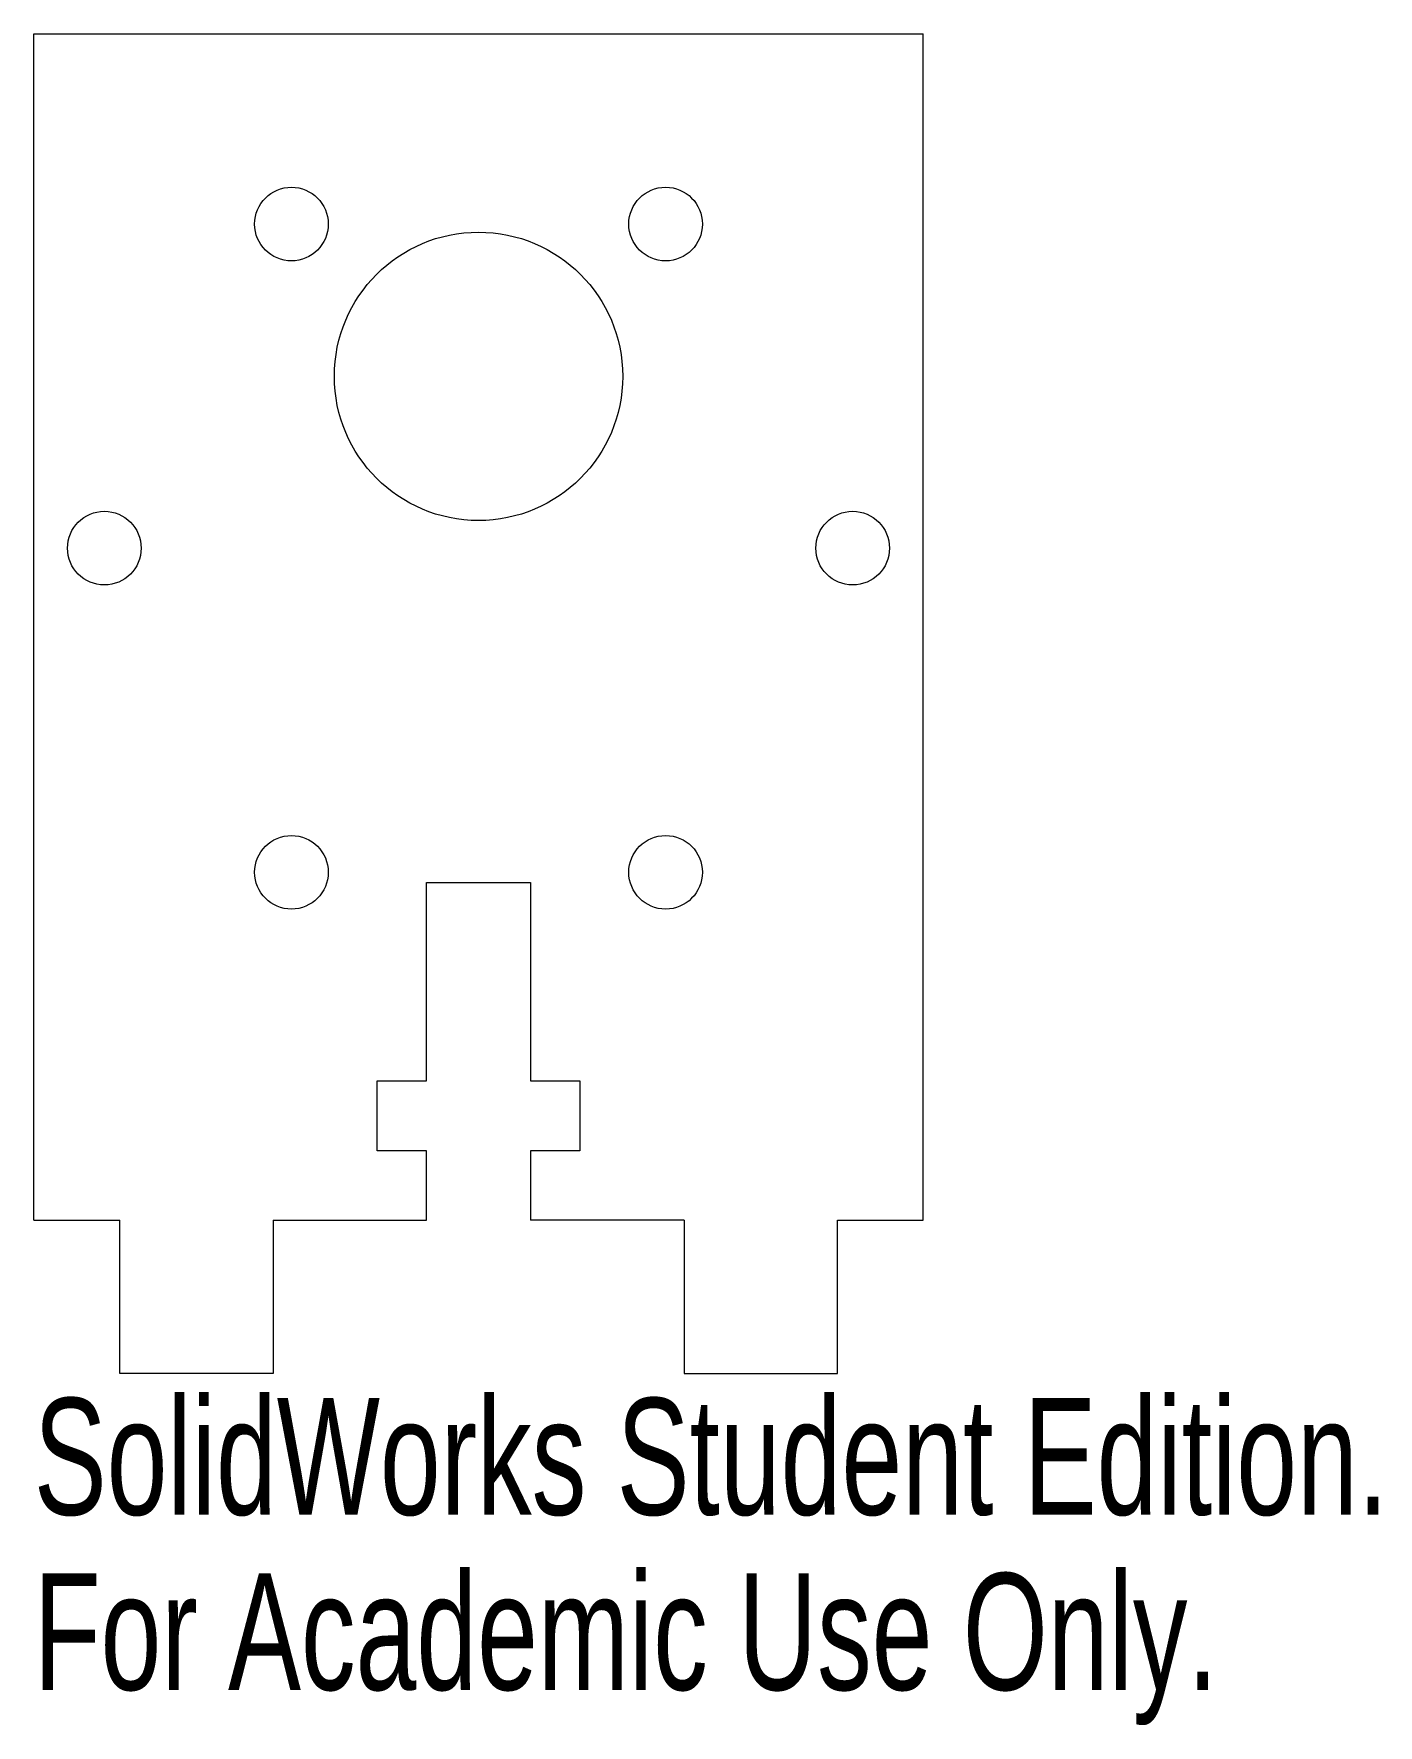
# Model space of a CAD drawing. Header units: inches. Extents: x -0.72 to 1.47, y -1.79 to 0.97.
import ezdxf

# ---------------------------------------------------------------- set-up
doc = ezdxf.new("R2010")
doc.units = ezdxf.units.IN
doc.header["$MEASUREMENT"] = 0
doc.styles.add('SLDTEXTSTYLE0', font='TXT', dxfattribs={"width": 0.7})

msp = doc.modelspace()

# ---------------------------------------------------------------- linework, layer by layer
at = {"color": 7, "linetype": 'Continuous', "lineweight": 15}
for p, q in [((-0.725, 0.9666), (0.725, 0.9666)), ((-0.725, -0.9666), (-0.725, 0.9666)), ((0.725, -0.9666), (0.725, 0.9666)), ((-0.085, -0.7396), (-0.085, -0.4166)), ((-0.085, -0.4166), (0.085, -0.4166)), ((0.085, -0.4166), (0.085, -0.7396)), ((-0.1654, -0.8537), (-0.1654, -0.7396)), ((-0.1654, -0.7396), (-0.085, -0.7396)), ((0.085, -0.7396), (0.1654, -0.7396)), ((0.1654, -0.7396), (0.1654, -0.8537)), ((-0.085, -0.8537), (-0.1654, -0.8537)), ((-0.085, -0.9666), (-0.085, -0.8537)), ((0.1654, -0.8537), (0.085, -0.8537)), ((0.085, -0.8537), (0.085, -0.9666)), ((-0.725, -0.9666), (-0.585, -0.9666)), ((-0.585, -1.2166), (-0.585, -0.9666)), ((-0.335, -0.9666), (-0.335, -1.2166)), ((-0.335, -0.9666), (-0.085, -0.9666)), ((0.335, -0.9666), (0.085, -0.9666)), ((0.335, -0.9666), (0.335, -1.2166)), ((0.585, -1.2166), (0.585, -0.9666)), ((0.585, -0.9666), (0.725, -0.9666)), ((-0.335, -1.2166), (-0.585, -1.2166)), ((0.335, -1.2166), (0.585, -1.2166))]:
    msp.add_line(p, q, dxfattribs=at)
for centre, radius in [((-0.305, 0.6566), 0.06), ((0.305, 0.6566), 0.06), ((0, 0.4084), 0.235), ((-0.61, 0.1284), 0.06), ((0.61, 0.1284), 0.06), ((-0.305, -0.3999), 0.06), ((0.305, -0.3999), 0.06)]:
    msp.add_circle(centre, radius, dxfattribs=at)

# ---------------------------------------------------------------- texts
at = {"color": 7, "linetype": 'Continuous', "char_height": 0.1903, "attachment_point": 1, "style": 'SLDTEXTSTYLE0'}
for s, insert in [('SolidWorks Student Edition.', (-0.725, -1.2568)), ('For Academic Use Only.', (-0.725, -1.5422))]:
    msp.add_mtext(s, dxfattribs=dict(at, insert=insert))

doc.saveas('drawing.dxf')
